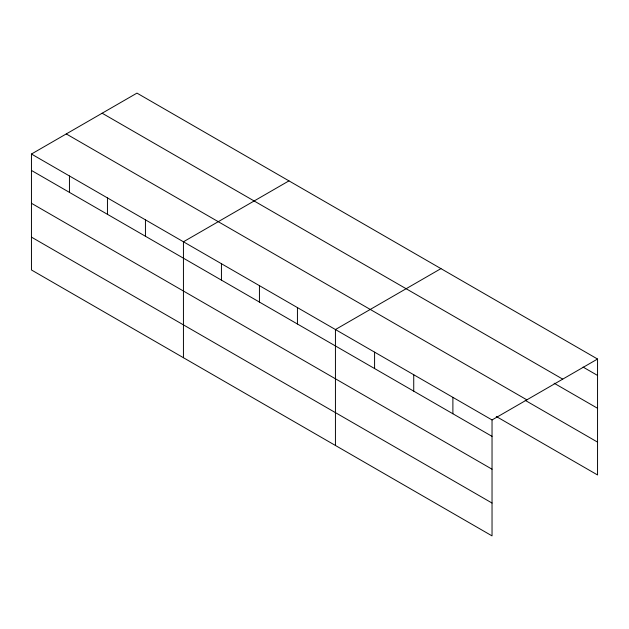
<?xml version="1.0" encoding="UTF-8"?>
<svg xmlns="http://www.w3.org/2000/svg" width="629" height="629" viewBox="0 0 629 629"><rect width="100%" height="100%" fill="white"/><g stroke="black" fill="none" stroke-linecap="round" stroke-linejoin="round"><path stroke-width="0.94" d="M31.45 154.034L492.035 419.952L492.035 535.884L31.45 269.967L31.45 154.034L136.965 93.116L597.55 359.033L597.55 474.966L496.273 416.492M288.963 180.869L183.44 241.788L183.44 357.72M440.953 268.622L335.438 329.541L335.438 445.474M492.035 419.952L597.55 359.033M583.083 367.084L597.55 375.442M102.15 113.22L562.727 379.138M554.141 383.226L597.55 408.284M66.273 133.938L526.85 399.847M525.207 400.351L597.55 442.116M31.45 170.443L492.035 436.361M31.45 203.285L492.035 469.203M31.45 237.125L492.035 503.043M452.888 397.347L452.888 413.756M413.733 374.75L413.733 391.152M374.585 352.146L374.585 368.547M297.438 307.605L297.438 324.006M259.439 285.668L259.439 302.069M221.439 263.724L221.439 280.133M145.441 219.851L145.441 236.26M107.449 197.915L107.449 214.316M69.449 175.978L69.449 192.38"/></g></svg>
